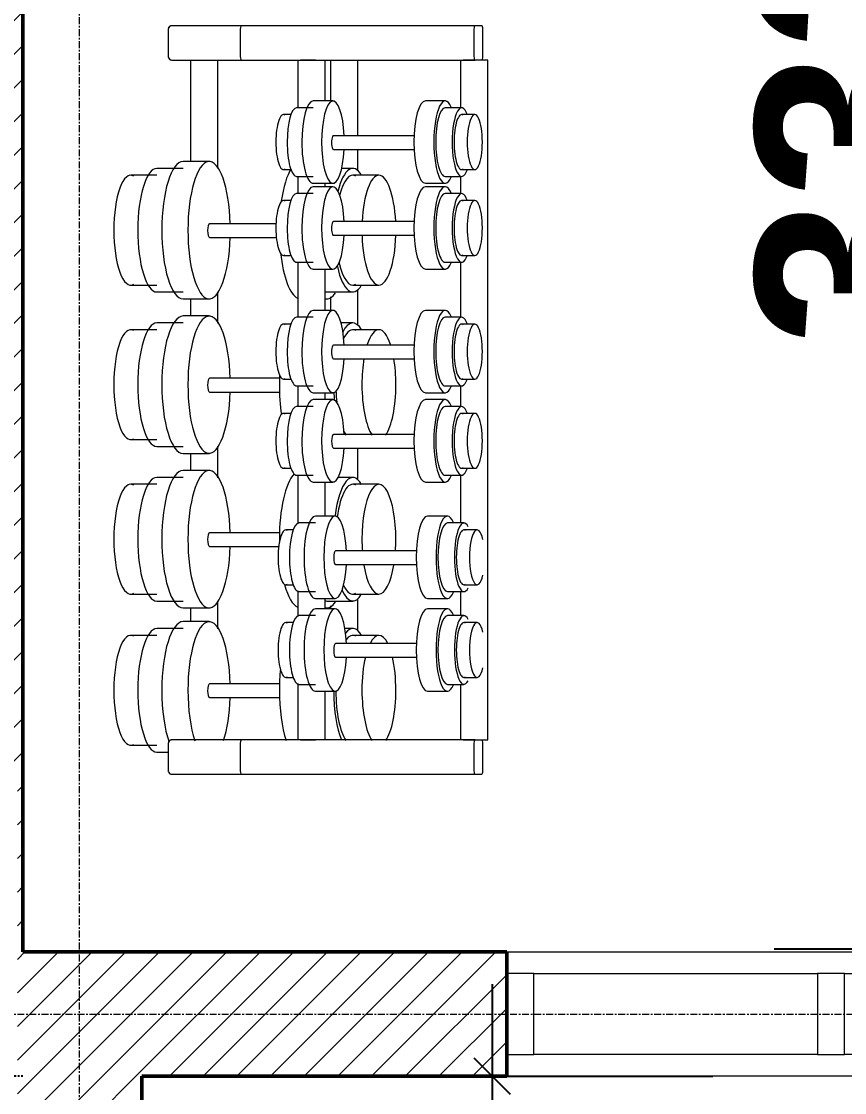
# Model space of a CAD drawing. Header units: inches. Extents: x 22 to 382261, y 22 to 371281.
# Drawn here: x 27917 to 29439, y 178042 to 180023 of the extents above; entities that cross this region are included whole.
import ezdxf

# ---------------------------------------------------------------- set-up
doc = ezdxf.new("R2010")
doc.units = ezdxf.units.IN
doc.header["$MEASUREMENT"] = 0
doc.linetypes.add('Dash', pattern=[6.35, 3.175, -3.175])
doc.linetypes.add('Grid Line 1_2_', pattern=[22.225, 12.7, -3.175, 3.175, -3.175])
for name, color, linetype, lineweight in [('A-ANNO-DIMS', 211, 'Continuous', 9), ('A-GLAZ-CWMG', 51, 'Continuous', 9), ('A-WALL-PATT', 111, 'Continuous', 9), ('I-WALL', 2, 'Continuous', 9), ('Q-SPCQ', 91, 'Continuous', 9), ('S-GRID', 1, 'Continuous', 9)]:
    doc.layers.add(name, color=color, linetype=linetype, lineweight=lineweight)
doc.layers.add('Beam Line', color=2, linetype='Continuous')
doc.styles.add('Arial_B', font='arialbd.ttf', dxfattribs={"height": 350.793651})
doc.dimstyles.new('2', dxfattribs={"dimscale": 304.8, "dimtxt": 346.888196, "dimasz": 0.221354, "dimexe": 1.338583, "dimexo": 0.0625, "dimgap": 0.278871, "dimtad": 1, "dimdec": 0, "dimzin": 0, "dimdsep": 46, "dimtxsty": 'Arial_B', "dimblk1": 'OBLIQUE', "dimblk2": 'OBLIQUE', "dimsah": 1, "dimcen": 0.09, "dimdle": 0.557743, "dimazin": 0, "dimtfac": 1, "dimtdec": 4, "dimtix": 1, "dimtmove": 0, "dimatfit": 3, "dimfxl": 0.557743, "dimfxlon": 1, "dimtvp": 1, "dimtolj": 1, "dimtzin": 0, "dimarcsym": 2})
pattern_1 = [(45, (26458.296, 169618.836), (-31.1127, 31.1127), [])]

# ---------------------------------------------------------------- blocks, each defined once
blk = doc.blocks.new('Rectangular Mullion - 50 x 150mm-443211-02-FIRST FLOOR DIM - PART B')
at = {"layer": 'A-GLAZ-CWMG'}
for p, q in [((7506.2, 8493.2), (7506.2, 8643.2)), ((7506.2, 8643.2), (8031.2, 8643.2)), ((8031.2, 8643.2), (8031.2, 8493.2)), ((8031.2, 8493.2), (7506.2, 8493.2))]:
    blk.add_line(p, q, dxfattribs=at)
blk = doc.blocks.new('Rectangular Mullion - 50 x 150mm-448108-02-FIRST FLOOR DIM - PART B')
at = {"layer": 'A-GLAZ-CWMG'}
for p, q in [((-50, -75), (-50, 75)), ((-50, 75), (0, 75)), ((0, 75), (0, -75)), ((0, -75), (-50, -75))]:
    blk.add_line(p, q, dxfattribs=at)
blk = doc.blocks.new('Rectangular Mullion - 50 x 150mm-448103-02-FIRST FLOOR DIM - PART B')
at = {"layer": 'A-GLAZ-CWMG'}
for p, q in [((-25, -75), (-25, 75)), ((-25, 75), (25, 75)), ((25, 75), (25, -75)), ((25, -75), (-25, -75))]:
    blk.add_line(p, q, dxfattribs=at)
blk = doc.blocks.new('Rectangular Mullion - 50 x 150mm-443217-02-FIRST FLOOR DIM - PART B')
at = {"layer": 'A-GLAZ-CWMG'}
for p, q in [((9281.2, 8493.2), (9281.2, 8643.2)), ((9281.2, 8643.2), (9831.2, 8643.2)), ((9831.2, 8643.2), (9831.2, 8493.2)), ((9831.2, 8493.2), (9281.2, 8493.2))]:
    blk.add_line(p, q, dxfattribs=at)
blk = doc.blocks.new('Dumb_bells_2464 - dumb_bells-718266-02-FIRST FLOOR DIM - PART B')
at = {"layer": 'Q-SPCQ'}
for p, q in [((292.1, 1810.1), (292.1, 1797.7)), ((349.3, 1812.2), (298.5, 1812.2)), ((1612.9, 1821.6), (355.6, 1821.6)), ((355.6, 1821.6), (355.6, 1776)), ((1612.9, 1776), (1612.9, 1821.6)), ((1670.1, 1812.2), (1619.3, 1812.2)), ((1676.4, 1797.7), (1676.4, 1810.1)), ((292.1, 1797.7), (292.1, 1365.5)), ((298.5, 1795.6), (349.3, 1795.6)), ((355.6, 1365.5), (355.6, 1797.7)), ((456.6, 1797.3), (456.6, 1772.9)), ((558.2, 1772.9), (558.2, 1797.3)), ((615.4, 1797.3), (615.4, 1772.9)), ((717, 1772.9), (717, 1797.3)), ((844, 1797.3), (844, 1772.9)), ((945.6, 1772.9), (945.6, 1797.3)), ((1009.1, 1797.3), (1009.1, 1772.9)), ((1110.7, 1772.9), (1110.7, 1797.3)), ((1224.5, 1801.5), (1224.5, 1777.1)), ((1326.1, 1777.1), (1326.1, 1801.5)), ((1395.9, 1801.5), (1395.9, 1777.1)), ((1497.5, 1777.1), (1497.5, 1801.5)), ((1612.9, 1797.7), (1612.9, 1365.5)), ((1619.3, 1795.6), (1670.1, 1795.6)), ((1676.4, 1365.5), (1676.4, 1797.7)), ((355.6, 1770.8), (444.1, 1770.8)), ((443.9, 1772.9), (443.9, 1742.4)), ((570.9, 1742.4), (570.9, 1772.9)), ((570.9, 1770.8), (602.8, 1770.8)), ((602.7, 1772.9), (602.7, 1742.4)), ((729.7, 1742.4), (729.7, 1772.9)), ((729.7, 1770.8), (831.4, 1770.8)), ((831.3, 1772.9), (831.3, 1742.4)), ((958.3, 1742.4), (958.3, 1772.9)), ((958.3, 1770.8), (996.5, 1770.8)), ((996.4, 1772.9), (996.4, 1742.4)), ((1123.4, 1742.4), (1123.4, 1772.9)), ((1123.4, 1770.8), (1211.8, 1770.8)), ((1211.8, 1777.1), (1211.8, 1746.6)), ((1338.8, 1746.6), (1338.8, 1777.1)), ((1338.8, 1770.8), (1383.2, 1770.8)), ((1383.2, 1777.1), (1383.2, 1746.6)), ((1510.2, 1746.6), (1510.2, 1777.1)), ((1510.2, 1770.8), (1612.9, 1770.8)), ((1199.1, 1746.6), (1199.1, 1709.9)), ((1351.5, 1709.9), (1351.5, 1746.6)), ((1370.5, 1746.6), (1370.5, 1709.9)), ((1522.9, 1709.9), (1522.9, 1746.6)), ((431.2, 1742.4), (431.2, 1705.8)), ((583.6, 1705.8), (583.6, 1742.4)), ((590, 1742.4), (590, 1705.8)), ((742.4, 1705.8), (742.4, 1742.4)), ((818.6, 1742.4), (818.6, 1705.8)), ((971, 1705.8), (971, 1742.4)), ((983.7, 1742.4), (983.7, 1705.8)), ((1136.1, 1705.8), (1136.1, 1742.4)), ((495.6, 1685.4), (495.6, 1535.8)), ((521, 1535.8), (521, 1685.5)), ((654.3, 1685.4), (654.3, 1535.8)), ((679.7, 1535.8), (679.7, 1685.5)), ((882.9, 1685.4), (882.9, 1535.8)), ((908.3, 1535.8), (908.3, 1685.5)), ((1048, 1685.4), (1048, 1535.8)), ((1073.4, 1535.8), (1073.4, 1685.5)), ((1263.4, 1689.6), (1263.4, 1539.9)), ((1288.8, 1539.9), (1288.8, 1689.7)), ((1434.8, 1689.6), (1434.8, 1539.9)), ((1460.2, 1539.9), (1460.2, 1689.7)), ((568.7, 1619.9), (568.7, 1571.6)), ((771.9, 1571.6), (771.9, 1619.9)), ((854.4, 1619.9), (854.4, 1571.6)), ((1140.2, 1619.9), (1140.2, 1571.6)), ((1343.4, 1571.6), (1343.4, 1619.9)), ((1419.6, 1619.9), (1419.6, 1571.6)), ((495.6, 1581), (355.6, 1581)), ((560.8, 1581), (521, 1581)), ((556, 1571.6), (556, 1550.7)), ((846.5, 1581), (779.8, 1581)), ((784.6, 1523.3), (784.6, 1571.6)), ((841.7, 1571.6), (841.7, 1549.9)), ((1132.3, 1581), (1073.4, 1581)), ((1127.5, 1571.6), (1127.5, 1544.1)), ((1411.7, 1581), (1351.3, 1581)), ((1356.1, 1523.3), (1356.1, 1571.6)), ((1406.9, 1571.6), (1406.9, 1556.5)), ((355.6, 1530.2), (431.2, 1530.2)), ((431.2, 1534.9), (431.2, 1498.3)), ((583.6, 1498.3), (583.6, 1534.9)), ((590, 1534.9), (590, 1498.3)), ((742.4, 1498.3), (742.4, 1534.9)), ((793.7, 1530.2), (818.6, 1530.2)), ((818.6, 1534.9), (818.6, 1498.3)), ((971, 1498.3), (971, 1534.9)), ((983.7, 1534.9), (983.7, 1498.3)), ((1136.1, 1498.3), (1136.1, 1534.9)), ((1199.1, 1539), (1199.1, 1502.4)), ((1351.5, 1502.4), (1351.5, 1539)), ((1365.2, 1530.2), (1370.5, 1530.2)), ((1370.5, 1539), (1370.5, 1502.4)), ((1522.9, 1502.4), (1522.9, 1539)), ((431.2, 1520.6), (355.6, 1520.6)), ((590, 1520.6), (584.1, 1520.6)), ((818.6, 1520.6), (742.4, 1520.6)), ((797.3, 1520.6), (797.3, 1523.3)), ((983.7, 1520.6), (971, 1520.6)), ((1199.1, 1520.6), (1136.1, 1520.6)), ((1370.5, 1520.6), (1351.5, 1520.6)), ((1368.8, 1520.6), (1368.8, 1523.3)), ((1612.9, 1520.6), (1522.9, 1520.6)), ((355.6, 1502.4), (355.6, 1474.8)), ((443.9, 1498.3), (443.9, 1467.7)), ((570.9, 1467.7), (570.9, 1498.3)), ((602.7, 1498.3), (602.7, 1467.7)), ((729.7, 1467.7), (729.7, 1498.3)), ((831.3, 1498.3), (831.3, 1467.7)), ((958.3, 1467.7), (958.3, 1498.3)), ((996.4, 1498.3), (996.4, 1467.7)), ((1123.4, 1467.7), (1123.4, 1498.3)), ((1211.8, 1502.4), (1211.8, 1471.9)), ((1338.8, 1471.9), (1338.8, 1502.4)), ((1383.2, 1502.4), (1383.2, 1471.9)), ((1510.2, 1471.9), (1510.2, 1502.4)), ((1612.9, 1474.8), (1612.9, 1502.4)), ((355.6, 1469.8), (444.1, 1469.8)), ((570.9, 1469.8), (602.9, 1469.8)), ((729.7, 1469.8), (831.5, 1469.8)), ((958.3, 1469.8), (996.6, 1469.8)), ((1123.4, 1469.8), (1213.3, 1469.8)), ((1337.2, 1469.8), (1384.7, 1469.8)), ((1508.7, 1469.8), (1612.9, 1469.8)), ((456.6, 1457.8), (456.6, 1443.3)), ((558.2, 1443.3), (558.2, 1457.8)), ((615.4, 1457.8), (615.4, 1443.3)), ((717, 1443.3), (717, 1457.8)), ((844, 1457.8), (844, 1443.3)), ((945.6, 1443.3), (945.6, 1457.8)), ((1009.1, 1457.8), (1009.1, 1443.3)), ((1110.7, 1443.3), (1110.7, 1457.8)), ((1224.5, 1461.9), (1224.5, 1447.5)), ((1326.1, 1447.5), (1326.1, 1461.9)), ((1395.9, 1461.9), (1395.9, 1447.5)), ((1497.5, 1447.5), (1497.5, 1461.9)), ((658.4, 1429.8), (658.4, 1306.8)), ((683.8, 1306.8), (683.8, 1430.4)), ((944.2, 1436.3), (944.2, 1306.8)), ((969.6, 1306.8), (969.6, 1436.4)), ((1229.9, 1436.3), (1229.9, 1306.8)), ((1255.3, 1306.8), (1255.3, 1434.7)), ((1509.3, 1436.3), (1509.3, 1306.8)), ((1534.7, 1306.8), (1534.7, 1436.4)), ((298.5, 1363.4), (349.3, 1363.4)), ((1619.3, 1363.4), (1670.1, 1363.4)), ((556.5, 1322.2), (355.6, 1322.2)), ((842.2, 1322.2), (784.1, 1322.2)), ((1128, 1322.2), (1069.8, 1322.2)), ((1407.4, 1322.2), (1355.6, 1322.2)), ((292.1, 1288.3), (292.1, 1275.5)), ((543.3, 1305.9), (543.3, 1257.6)), ((797.3, 1257.6), (797.3, 1305.9)), ((829, 1305.9), (829, 1257.6)), ((1083, 1257.6), (1083, 1305.9)), ((1114.8, 1305.9), (1114.8, 1257.6)), ((1368.8, 1257.6), (1368.8, 1305.9)), ((1394.2, 1305.9), (1394.2, 1257.6)), ((355.6, 1260.9), (355.6, 1274.6)), ((355.6, 1260.9), (355.6, 1274.6)), ((355.6, 1271.4), (543.3, 1271.4)), ((797.3, 1271.4), (829, 1271.4)), ((1083, 1271.4), (1114.8, 1271.4)), ((1368.8, 1271.4), (1394.2, 1271.4)), ((1676.4, 1260.9), (1676.4, 1274.6)), ((1676.4, 1260.9), (1676.4, 1274.6)), ((556, 1257.6), (556, 1209.2)), ((784.6, 1209.2), (784.6, 1257.6)), ((841.7, 1257.6), (841.7, 1209.2)), ((1070.3, 1209.2), (1070.3, 1257.6)), ((1127.5, 1257.6), (1127.5, 1209.2)), ((1356.1, 1209.2), (1356.1, 1257.6)), ((1406.9, 1257.6), (1406.9, 1209.2)), ((292.1, 1243.4), (292.1, 1236.7)), ((292.1, 1243.4), (292.1, 1236.7)), ((297, 1230.5), (298.5, 1230.3)), ((298.5, 1230.3), (349.3, 1230.3)), ((298.5, 1230.3), (349.3, 1230.3)), ((349.3, 1230.3), (350.7, 1230.5)), ((355.6, 1236.7), (355.6, 1243.4)), ((355.6, 1236.7), (355.6, 1243.4)), ((1612.9, 1243.4), (1612.9, 1236.7)), ((1612.9, 1243.4), (1612.9, 1236.7)), ((1617.8, 1230.5), (1619.3, 1230.3)), ((1619.3, 1230.3), (1670.1, 1230.3)), ((1619.3, 1230.3), (1670.1, 1230.3)), ((1635.5, 1209.2), (1635.5, 1230.3)), ((1670.1, 1230.3), (1671.5, 1230.5)), ((1676.4, 1236.7), (1676.4, 1243.4)), ((1676.4, 1236.7), (1676.4, 1243.4)), ((568.7, 1209.2), (568.7, 1160.9)), ((771.9, 1160.9), (771.9, 1209.2)), ((854.4, 1209.2), (854.4, 1160.9)), ((1057.6, 1160.9), (1057.6, 1209.2)), ((1140.2, 1209.2), (1140.2, 1160.9)), ((1343.4, 1160.9), (1343.4, 1209.2)), ((1419.6, 1209.2), (1419.6, 1160.9)), ((1622.8, 1160.9), (1622.8, 1209.2))]:
    blk.add_line(p, q, dxfattribs=at)
at = {"layer": 'Q-SPCQ', "flags": 128}
for points in [[(292.1, 1365.5), (292.1, 1358.3), (292.1, 1351.3), (292.1, 1344.4), (292.1, 1337.6), (292.1, 1331), (292.1, 1324.5), (292.1, 1318.1), (292.1, 1312), (292.1, 1306), (292.1, 1300.2), (292.1, 1294.7), (292.1, 1289.3), (292.1, 1284.2), (292.1, 1279.2), (292.1, 1274.6), (292.1, 1270.1), (292.1, 1265.9), (292.1, 1262), (292.1, 1258.4), (292.1, 1255), (292.1, 1251.8), (292.1, 1249), (292.1, 1246.4), (292.1, 1244.2), (292.1, 1242.2), (292.1, 1240.5), (292.1, 1239.1), (292.1, 1238.1), (292.1, 1237.3), (292.1, 1236.8), (292.1, 1236.7)], [(292.1, 1365.5), (293, 1364.5), (295.3, 1363.7), (298.5, 1363.4)], [(349.3, 1363.4), (352.4, 1363.7), (354.7, 1364.5), (355.6, 1365.5)], [(355.6, 1236.7), (355.6, 1237), (355.6, 1237.6), (355.6, 1238.6), (355.6, 1239.8), (355.6, 1241.4), (355.6, 1243.2), (355.6, 1245.3), (355.6, 1247.7), (355.6, 1250.4), (355.6, 1253.4), (355.6, 1256.7), (355.6, 1260.2), (355.6, 1264), (355.6, 1268.1), (355.6, 1272.4), (355.6, 1277), (355.6, 1281.8), (355.6, 1286.8), (355.6, 1292.1), (355.6, 1297.5), (355.6, 1303.2), (355.6, 1309.1), (355.6, 1315.1), (355.6, 1321.4), (355.6, 1327.8), (355.6, 1334.4), (355.6, 1341.1), (355.6, 1347.9), (355.6, 1354.9), (355.6, 1362), (355.6, 1365.5)], [(1612.9, 1365.5), (1612.9, 1358.3), (1612.9, 1351.3), (1612.9, 1344.4), (1612.9, 1337.6), (1612.9, 1331), (1612.9, 1324.5), (1612.9, 1318.1), (1612.9, 1312), (1612.9, 1306), (1612.9, 1300.2), (1612.9, 1294.7), (1612.9, 1289.3), (1612.9, 1284.2), (1612.9, 1279.2), (1612.9, 1274.6), (1612.9, 1270.1), (1612.9, 1265.9), (1612.9, 1262), (1612.9, 1258.4), (1612.9, 1255), (1612.9, 1251.8), (1612.9, 1249), (1612.9, 1246.4), (1612.9, 1244.2), (1612.9, 1242.2), (1612.9, 1240.5), (1612.9, 1239.1), (1612.9, 1238.1), (1612.9, 1237.3), (1612.9, 1236.8), (1612.9, 1236.7)], [(1612.9, 1365.5), (1613.8, 1364.5), (1616.1, 1363.7), (1619.3, 1363.4)], [(1670.1, 1363.4), (1673.2, 1363.7), (1675.5, 1364.5), (1676.4, 1365.5)], [(1676.4, 1236.7), (1676.4, 1237), (1676.4, 1237.6), (1676.4, 1238.6), (1676.4, 1239.8), (1676.4, 1241.4), (1676.4, 1243.2), (1676.4, 1245.3), (1676.4, 1247.7), (1676.4, 1250.4), (1676.4, 1253.4), (1676.4, 1256.7), (1676.4, 1260.2), (1676.4, 1264), (1676.4, 1268.1), (1676.4, 1272.4), (1676.4, 1277), (1676.4, 1281.8), (1676.4, 1286.8), (1676.4, 1292.1), (1676.4, 1297.5), (1676.4, 1303.2), (1676.4, 1309.1), (1676.4, 1315.1), (1676.4, 1321.4), (1676.4, 1327.8), (1676.4, 1334.4), (1676.4, 1341.1), (1676.4, 1347.9), (1676.4, 1354.9), (1676.4, 1362), (1676.4, 1365.5)], [(292.1, 1288.3), (292.1, 1284.9), (292.1, 1280), (292.1, 1275.4)], [(292.1, 1236.7), (293, 1233.5), (295.3, 1231.2), (296.7, 1230.6)], [(351, 1230.6), (352.4, 1231.2), (354.7, 1233.5), (355.6, 1236.7)], [(1612.9, 1236.7), (1613.8, 1233.5), (1616.1, 1231.2), (1617.5, 1230.6)], [(1671.8, 1230.6), (1673.2, 1231.2), (1675.5, 1233.5), (1676.4, 1236.7)]]:
    blk.add_lwpolyline(points, dxfattribs=at)
at = {"layer": 'Q-SPCQ'}
for centre, major_axis, ratio, start_param, end_param in [((298.5, 1810.1), (6.35, 0), 0.325568, 1.570796, 3.141593), ((349.3, 1810.1), (6.35, 0), 0.325568, 0, 1.570796), ((507.4, 1797.3), (-50.8, 0), 0.275637, 4.712389, 7.853982), ((507.4, 1797.3), (-50.8, 0), 0.275637, 1.570796, 4.712389), ((666.2, 1797.3), (-50.8, 0), 0.275637, 4.712389, 7.853982), ((666.2, 1797.3), (-50.8, 0), 0.275637, 1.570796, 4.712389), ((894.8, 1797.3), (-50.8, 0), 0.275637, 4.712389, 7.853982), ((894.8, 1797.3), (-50.8, 0), 0.275637, 1.570796, 4.712389), ((1059.9, 1797.3), (-50.8, 0), 0.275637, 4.712389, 7.853982), ((1059.9, 1797.3), (50.8, 0), 0.275637, 4.712389, 7.853982), ((1275.3, 1801.5), (-50.8, 0), 0.275637, 5.415474, 7.853982), ((1275.3, 1801.5), (50.8, 0), 0.275637, 4.712389, 7.150897), ((1446.7, 1801.5), (-50.8, 0), 0.275637, 5.415474, 7.853982), ((1446.7, 1801.5), (50.8, 0), 0.275637, 4.712389, 7.150897), ((1619.3, 1810.1), (6.35, 0), 0.325568, 1.570796, 3.141593), ((1670.1, 1810.1), (6.35, 0), 0.325568, 0, 1.570796), ((298.5, 1797.7), (6.35, 0), 0.325568, 3.141593, 4.712389), ((349.3, 1797.7), (-6.35, 0), 0.325568, 1.570796, 3.141593), ((507.4, 1772.9), (63.5, 0), 0.275637, 2.488141, 4.712389), ((507.4, 1772.9), (63.5, 0), 0.275637, 4.712389, 6.936637), ((666.2, 1772.9), (63.5, 0), 0.275637, 2.488141, 4.712389), ((666.2, 1772.9), (63.5, 0), 0.275637, 4.712389, 6.936637), ((894.8, 1772.9), (63.5, 0), 0.275637, 2.488141, 4.712389), ((894.8, 1772.9), (63.5, 0), 0.275637, 4.712389, 6.936637), ((1059.9, 1772.9), (63.5, 0), 0.275637, 2.488141, 4.712389), ((1059.9, 1772.9), (63.5, 0), 0.275637, 4.712389, 6.936637), ((1275.3, 1777.1), (63.5, 0), 0.275637, 2.673091, 4.712389), ((1275.3, 1777.1), (63.5, 0), 0.275637, 4.712389, 6.751687), ((1446.7, 1777.1), (63.5, 0), 0.275637, 2.673091, 4.712389), ((1446.7, 1777.1), (63.5, 0), 0.275637, 4.712389, 6.743568), ((1619.3, 1797.7), (6.35, 0), 0.325568, 3.141593, 4.712389), ((1670.1, 1797.7), (6.35, 0), 0.325568, 4.712389, 6.283185), ((507.4, 1772.9), (-50.8, 0), 0.275637, 6.058786, 7.853982), ((507.4, 1772.9), (50.8, 0), 0.275637, 4.712389, 6.507585), ((666.2, 1772.9), (-50.8, 0), 0.275637, 6.058786, 7.853982), ((666.2, 1772.9), (50.8, 0), 0.275637, 4.712389, 6.507585), ((894.8, 1772.9), (-50.8, 0), 0.275637, 6.058786, 7.853982), ((894.8, 1772.9), (50.8, 0), 0.275637, 4.712389, 6.507585), ((1059.9, 1772.9), (-50.8, 0), 0.275637, 6.058786, 7.853982), ((1059.9, 1772.9), (50.8, 0), 0.275637, 4.712389, 6.507585), ((1275.3, 1777.1), (-50.8, 0), 0.275637, 6.058786, 7.853982), ((1275.3, 1777.1), (50.8, 0), 0.275637, 4.712389, 6.507585), ((1446.7, 1777.1), (-50.8, 0), 0.275637, 6.058786, 7.853982), ((1446.7, 1777.1), (50.8, 0), 0.275637, 4.712389, 6.507585), ((507.4, 1742.4), (76.2, 0), 0.275637, 2.584863, 4.712389), ((507.4, 1742.4), (76.2, 0), 0.275637, 4.712389, 6.839915), ((666.2, 1742.4), (76.2, 0), 0.275637, 2.584863, 4.712389), ((666.2, 1742.4), (76.2, 0), 0.275637, 4.712389, 6.839915), ((894.8, 1742.4), (76.2, 0), 0.275637, 2.584863, 4.712389), ((894.8, 1742.4), (76.2, 0), 0.275637, 4.712389, 6.839915), ((1059.9, 1742.4), (76.2, 0), 0.275637, 2.584863, 4.712389), ((1059.9, 1742.4), (76.2, 0), 0.275637, 4.712389, 6.839915), ((1275.3, 1746.6), (76.2, 0), 0.275637, 2.584863, 4.712389), ((1275.3, 1746.6), (63.5, 0), 0.275637, 3.141593, 4.712389), ((1275.3, 1746.6), (76.2, 0), 0.275637, 4.712389, 6.839915), ((1275.3, 1746.6), (63.5, 0), 0.275637, 4.712389, 6.283185), ((1446.7, 1746.6), (76.2, 0), 0.275637, 2.584863, 4.712389), ((1446.7, 1746.6), (63.5, 0), 0.275637, 3.141593, 4.712389), ((1446.7, 1746.6), (76.2, 0), 0.275637, 4.712389, 6.839915), ((1446.7, 1746.6), (63.5, 0), 0.275637, 4.712389, 6.283185), ((507.4, 1742.4), (63.5, 0), 0.275637, 3.141593, 4.712389), ((507.4, 1742.4), (-63.5, 0), 0.275637, 1.570796, 3.141593), ((666.2, 1742.4), (63.5, 0), 0.275637, 3.141593, 4.712389), ((666.2, 1742.4), (-63.5, 0), 0.275637, 1.570796, 3.141593), ((894.8, 1742.4), (63.5, 0), 0.275637, 3.141593, 4.712389), ((894.8, 1742.4), (-63.5, 0), 0.275637, 1.570796, 3.141593), ((1059.9, 1742.4), (63.5, 0), 0.275637, 3.141593, 4.712389), ((1059.9, 1742.4), (-63.5, 0), 0.275637, 1.570796, 3.141593), ((507.4, 1705.8), (76.2, 0), 0.275637, 3.141593, 4.712389), ((507.4, 1705.8), (76.2, 0), 0.275637, 4.712389, 6.283185), ((666.2, 1705.8), (76.2, 0), 0.275637, 3.141593, 4.712389), ((666.2, 1705.8), (76.2, 0), 0.275637, 4.712389, 6.283185), ((894.8, 1705.8), (76.2, 0), 0.275637, 3.141593, 4.712389), ((894.8, 1705.8), (76.2, 0), 0.275637, 4.712389, 6.283185), ((1059.9, 1705.8), (76.2, 0), 0.275637, 3.141593, 4.712389), ((1059.9, 1705.8), (76.2, 0), 0.275637, 4.712389, 6.283185), ((1275.3, 1709.9), (76.2, 0), 0.275637, 3.141593, 4.712389), ((1275.3, 1709.9), (76.2, 0), 0.275637, 4.712389, 6.283185), ((1446.7, 1709.9), (76.2, 0), 0.275637, 3.141593, 4.712389), ((1446.7, 1709.9), (76.2, 0), 0.275637, 4.712389, 6.283185), ((670.3, 1619.9), (101.6, 0), 0.309017, 1.731026, 4.55216), ((670.3, 1619.9), (101.6, 0), 0.309017, 4.80731, 7.759061), ((956, 1619.9), (101.6, 0), 0.309017, 1.570796, 2.067808), ((956, 1619.9), (101.6, 0), 0.309017, 0.40758, 1.570796), ((1241.8, 1619.9), (101.6, 0), 0.309017, 1.570796, 4.712389), ((1241.8, 1619.9), (101.6, 0), 0.309017, 1.353583, 1.570796), ((1241.8, 1619.9), (101.6, 0), 0.309017, 5.201663, 7.364708), ((1521.2, 1619.9), (101.6, 0), 0.309017, 1.570796, 2.218888), ((1521.2, 1619.9), (101.6, 0), 0.309017, 0.415341, 1.570796), ((956, 1619.9), (101.6, 0), 0.309017, 2.388872, 3.894314), ((1521.2, 1619.9), (101.6, 0), 0.309017, 2.592422, 3.690763), ((956, 1619.9), (101.6, 0), 0.309017, 4.712389, 5.875605), ((1521.2, 1619.9), (101.6, 0), 0.309017, 4.712389, 5.867845), ((670.3, 1571.6), (114.3, 0), 0.309017, 2.660064, 4.03393), ((670.3, 1571.6), (114.3, 0), 0.309017, 5.340708, 6.764714), ((956, 1571.6), (114.3, 0), 0.309017, 2.660064, 3.694763), ((956, 1619.9), (101.6, 0), 0.309017, 4.215378, 4.712389), ((1241.8, 1571.6), (114.3, 0), 0.309017, 2.660064, 4.326198), ((1241.8, 1619.9), (101.6, 0), 0.309017, 4.712389, 4.929602), ((1241.8, 1571.6), (114.3, 0), 0.309017, 5.672823, 6.764714), ((1521.2, 1571.6), (114.3, 0), 0.309017, 2.660064, 3.533549), ((1521.2, 1619.9), (101.6, 0), 0.309017, 4.064297, 4.712389), ((670.3, 1571.6), (101.6, 0), 0.309017, 2.96706, 4.030457), ((670.3, 1571.6), (101.6, 0), 0.309017, 5.329131, 6.457718), ((956, 1571.6), (101.6, 0), 0.309017, 2.96706, 3.718972), ((1241.8, 1571.6), (101.6, 0), 0.309017, 2.96706, 4.305069), ((1241.8, 1571.6), (101.6, 0), 0.309017, 5.700342, 6.457718), ((1521.2, 1571.6), (101.6, 0), 0.309017, 2.96706, 3.556456), ((507.4, 1534.9), (76.2, 0), 0.275637, 1.730556, 4.712389), ((507.4, 1534.9), (-76.2, 0), 0.275637, 1.570796, 4.53203), ((666.2, 1534.9), (76.2, 0), 0.275637, 1.730556, 4.712389), ((666.2, 1534.9), (-76.2, 0), 0.275637, 1.570796, 4.53203), ((894.8, 1534.9), (76.2, 0), 0.275637, 1.730556, 4.712389), ((894.8, 1534.9), (-76.2, 0), 0.275637, 1.570796, 4.53203), ((1059.9, 1534.9), (76.2, 0), 0.275637, 1.730556, 4.712389), ((956, 1571.6), (101.6, 0), 0.309017, 5.716271, 5.875605), ((1059.9, 1534.9), (-76.2, 0), 0.275637, 1.570796, 4.53203), ((1275.3, 1539), (76.2, 0), 0.275637, 1.730556, 4.712389), ((1275.3, 1539), (-76.2, 0), 0.275637, 1.570796, 4.530091), ((1446.7, 1539), (76.2, 0), 0.275637, 1.730556, 4.712389), ((1446.7, 1539), (-76.2, 0), 0.275637, 1.570796, 4.530091), ((1521.2, 1571.6), (101.6, 0), 0.309017, 4.72104, 5.867845), ((1521.2, 1571.6), (114.3, 0), 0.309017, 4.726132, 5.645678), ((508.3, 1535.8), (-12.7, 0), 0.275637, 0, 3.141593), ((667, 1535.8), (-12.7, 0), 0.275637, 0, 3.141593), ((670.3, 1523.3), (127, 0), 0.309017, 6.213211, 6.71027), ((895.6, 1535.8), (-12.7, 0), 0.275637, 0, 3.141593), ((956, 1571.6), (101.6, 0), 0.309017, 4.819917, 5.041764), ((956, 1571.6), (114.3, 0), 0.309017, 4.832298, 4.976709), ((1060.7, 1535.8), (12.7, 0), 0.275637, 3.141593, 6.283185), ((1276.1, 1539.9), (12.7, 0), 0.275637, 3.141593, 6.283185), ((1241.8, 1523.3), (127, 0), 0.309017, 6.213211, 6.71027), ((1447.5, 1539.9), (12.7, 0), 0.275637, 3.141593, 6.283185), ((670.3, 1523.3), (-114.3, 0), 0.309017, 3.063844, 3.141593), ((1241.8, 1523.3), (-114.3, 0), 0.309017, 3.063844, 3.141593), ((507.4, 1498.3), (-76.2, 0), 0.275637, 0, 1.570796), ((507.4, 1498.3), (-76.2, 0), 0.275637, 1.570796, 3.141593), ((666.2, 1498.3), (-76.2, 0), 0.275637, 0, 1.570796), ((666.2, 1498.3), (-76.2, 0), 0.275637, 1.570796, 3.141593), ((894.8, 1498.3), (-76.2, 0), 0.275637, 0, 1.570796), ((894.8, 1498.3), (-76.2, 0), 0.275637, 1.570796, 3.141593), ((1059.9, 1498.3), (-76.2, 0), 0.275637, 0, 1.570796), ((1059.9, 1498.3), (-76.2, 0), 0.275637, 1.570796, 3.141593), ((1275.3, 1502.4), (-76.2, 0), 0.275637, 0, 1.570796), ((1275.3, 1502.4), (-76.2, 0), 0.275637, 1.570796, 3.141593), ((1446.7, 1502.4), (-76.2, 0), 0.275637, 0, 1.570796), ((1446.7, 1502.4), (-76.2, 0), 0.275637, 1.570796, 3.141593), ((507.4, 1467.7), (-63.5, 0), 0.275637, 0, 1.570796), ((507.4, 1467.7), (-63.5, 0), 0.275637, 1.570796, 3.141593), ((666.2, 1467.7), (-63.5, 0), 0.275637, 0, 1.570796), ((666.2, 1467.7), (-63.5, 0), 0.275637, 1.570796, 3.141593), ((670.3, 1475), (127, 0), 0.309017, 5.047567, 6.148803), ((894.8, 1467.7), (-63.5, 0), 0.275637, 0, 1.570796), ((894.8, 1467.7), (-63.5, 0), 0.275637, 1.570796, 3.141593), ((1059.9, 1467.7), (-63.5, 0), 0.275637, 0, 1.570796), ((1059.9, 1467.7), (-63.5, 0), 0.275637, 1.570796, 3.141593), ((1275.3, 1471.9), (-63.5, 0), 0.275637, 0, 1.570796), ((1275.3, 1471.9), (-63.5, 0), 0.275637, 1.570796, 3.141593), ((1241.8, 1475), (127, 0), 0.309017, 5.434231, 6.148803), ((1446.7, 1471.9), (-63.5, 0), 0.275637, 0, 1.570796), ((1446.7, 1471.9), (-63.5, 0), 0.275637, 1.570796, 3.141593), ((507.4, 1443.3), (-50.8, 0), 0.275637, 6.058786, 7.853982), ((507.4, 1443.3), (50.8, 0), 0.275637, 4.712389, 6.507585), ((670.3, 1475), (127, 0), 0.309017, 3.603658, 4.27714), ((666.2, 1443.3), (-50.8, 0), 0.275637, 6.058786, 7.853982), ((666.2, 1443.3), (50.8, 0), 0.275637, 4.712389, 6.507585), ((956, 1475), (127, 0), 0.309017, 3.58485, 3.630261), ((894.8, 1443.3), (-50.8, 0), 0.275637, 6.058786, 7.853982), ((894.8, 1443.3), (50.8, 0), 0.275637, 4.712389, 6.507585), ((1059.9, 1443.3), (-50.8, 0), 0.275637, 6.058786, 7.853982), ((1059.9, 1443.3), (50.8, 0), 0.275637, 4.712389, 6.507585), ((1241.8, 1475), (127, 0), 0.309017, 3.455752, 4.712389), ((1275.3, 1447.5), (-50.8, 0), 0.275637, 6.058786, 7.853982), ((1275.3, 1447.5), (50.8, 0), 0.275637, 4.712389, 6.507585), ((1446.7, 1447.5), (-50.8, 0), 0.275637, 6.058786, 7.853982), ((1446.7, 1447.5), (50.8, 0), 0.275637, 4.712389, 6.507585), ((1521.2, 1475), (127, 0), 0.309017, 4.712389, 5.531712), ((956, 1475), (127, 0), 0.309017, 4.568266, 4.712389), ((956, 1475), (127, 0), 0.309017, 4.712389, 5.162724), ((1241.8, 1475), (127, 0), 0.309017, 4.712389, 4.761541), ((1521.2, 1475), (127, 0), 0.309017, 4.39823, 4.712389), ((670.3, 1305.9), (127, 0), 0.309017, 1.665762, 4.712389), ((670.3, 1305.9), (-127, 0), 0.309017, 1.570796, 4.604026), ((956, 1305.9), (127, 0), 0.309017, 1.665762, 4.712389), ((956, 1305.9), (-127, 0), 0.309017, 1.570796, 4.604026), ((1241.8, 1305.9), (127, 0), 0.309017, 1.665762, 4.712389), ((1241.8, 1305.9), (-127, 0), 0.309017, 1.570796, 4.604026), ((1521.2, 1305.9), (127, 0), 0.309017, 1.665762, 4.712389), ((1521.2, 1305.9), (127, 0), 0.309017, 0.751473, 1.462434), ((671.1, 1306.8), (12.7, 0), 0.309017, 3.141593, 6.283185), ((956.9, 1306.8), (12.7, 0), 0.309017, 3.141593, 6.283185), ((1242.6, 1306.8), (12.7, 0), 0.309017, 3.141593, 6.283185), ((1522, 1306.8), (12.7, 0), 0.309017, 3.141593, 6.283185), ((1521.2, 1305.9), (-127, 0), 0.309017, 1.570796, 2.394719), ((670.3, 1257.6), (-127, 0), 0.309017, 0, 1.570796), ((670.3, 1257.6), (-127, 0), 0.309017, 1.570796, 3.141593), ((956, 1257.6), (-127, 0), 0.309017, 0, 1.570796), ((956, 1257.6), (-127, 0), 0.309017, 1.570796, 3.141593), ((1241.8, 1257.6), (-127, 0), 0.309017, 0, 1.570796), ((1241.8, 1257.6), (-127, 0), 0.309017, 1.570796, 3.141593), ((1521.2, 1257.6), (-127, 0), 0.309017, 0, 1.570796), ((1521.2, 1257.6), (127, 0), 0.309017, 4.712389, 5.566255), ((670.3, 1209.2), (-114.3, 0), 0.309017, 0, 1.570796), ((670.3, 1209.2), (-114.3, 0), 0.309017, 1.570796, 3.141593), ((956, 1209.2), (-114.3, 0), 0.309017, 0, 1.570796), ((956, 1209.2), (-114.3, 0), 0.309017, 1.570796, 3.141593), ((1241.8, 1209.2), (-114.3, 0), 0.309017, 0, 1.570796), ((1241.8, 1209.2), (-114.3, 0), 0.309017, 1.570796, 3.141593), ((1521.2, 1209.2), (-114.3, 0), 0.309017, 0, 1.570796), ((1521.2, 1209.2), (-114.3, 0), 0.309017, 1.570796, 3.141593), ((670.3, 1160.9), (-101.6, 0), 0.309017, 6.108652, 7.853982), ((670.3, 1160.9), (101.6, 0), 0.309017, 4.712389, 6.457718), ((956, 1160.9), (-101.6, 0), 0.309017, 6.108652, 7.853982), ((956, 1160.9), (101.6, 0), 0.309017, 4.712389, 6.457718), ((1241.8, 1160.9), (-101.6, 0), 0.309017, 6.108652, 7.853982), ((1241.8, 1160.9), (101.6, 0), 0.309017, 4.712389, 6.457718), ((1521.2, 1160.9), (-101.6, 0), 0.309017, 6.108652, 7.853982), ((1521.2, 1160.9), (101.6, 0), 0.309017, 4.712389, 6.457718)]:
    blk.add_ellipse(centre, major_axis=major_axis, ratio=ratio, start_param=start_param, end_param=end_param, dxfattribs=at)
for points in [[(292.1, 1236.7), (292.1, 1235.9), (292.3, 1234.5), (293.3, 1232.8), (294.5, 1231.7), (296.1, 1230.6), (297.5, 1230.3), (298.5, 1230.3)], [(349.3, 1230.3), (350, 1230.3), (351.4, 1230.6), (353.1, 1231.5), (354.3, 1232.7), (355.3, 1234.3), (355.6, 1235.7), (355.6, 1236.7)], [(1612.9, 1236.7), (1612.9, 1235.9), (1613.1, 1234.5), (1614.1, 1232.8), (1615.3, 1231.7), (1616.9, 1230.6), (1618.3, 1230.3), (1619.3, 1230.3)], [(1670.1, 1230.3), (1670.8, 1230.3), (1672.2, 1230.6), (1673.9, 1231.5), (1675.1, 1232.7), (1676.1, 1234.3), (1676.4, 1235.7), (1676.4, 1236.7)]]:
    blk.add_open_spline(points, degree=3, knots=[-1, -1, -1, -1, -0.785714, -0.571429, -0.428571, -0.285714, 0, 0, 0, 0], dxfattribs=at)
blk = doc.blocks.new('_Oblique')
at = {"color": 0, "linetype": 'ByBlock', "lineweight": -2}
blk.add_line((-0.5, -0.5), (0.5, 0.5), dxfattribs=at)
blk = doc.blocks.new('*D5488')
at = {"layer": 'A-ANNO-DIMS', "color": 0, "lineweight": -2, "transparency": 16777216}
for p, q in [((29717.2, 178137), (29717.2, 181797)), ((29626.3, 181627), (30125.2, 181627)), ((29808.2, 178307), (29309.2, 178307))]:
    blk.add_line(p, q, dxfattribs=at)
at = {"layer": 'Defpoints', "color": 0, "transparency": 16777216}
for p in [(29607.2, 181627), (29717.2, 181627), (29827.2, 178307)]:
    blk.add_point(p, dxfattribs=at)
at = {"layer": 'A-ANNO-DIMS', "color": 0, "lineweight": -2, "transparency": 16777216, "xscale": 67.46874999999999, "yscale": 67.46874999999999, "zscale": 67.46874999999999}
for p, rotation in [((29717.2, 181627), 90), ((29717.2, 178307), 270)]:
    blk.add_blockref('_Oblique', p, dxfattribs=dict(at, rotation=rotation))
at = {"layer": 'A-ANNO-DIMS', "color": 0, "transparency": 16777216, "insert": (29453.1, 179967), "char_height": 350.79, "width": 820.872, "attachment_point": 5, "rotation": 90, "style": 'Arial_B'}
blk.add_mtext('\\A1;3320', dxfattribs=at)
blk = doc.blocks.new('*D5538')
at = {"layer": 'A-ANNO-DIMS', "color": 0, "lineweight": -2, "transparency": 16777216}
for p, q in [((28788.1, 164857), (28788.1, 178242)), ((28697.1, 178072), (29196.1, 178072)), ((28697.1, 165027), (29196.1, 165027))]:
    blk.add_line(p, q, dxfattribs=at)
at = {"layer": 'Defpoints', "color": 0, "transparency": 16777216}
for p in [(28678.1, 178072), (28788.1, 178072), (28678.1, 165027)]:
    blk.add_point(p, dxfattribs=at)
at = {"layer": 'A-ANNO-DIMS', "color": 0, "lineweight": -2, "transparency": 16777216, "xscale": 67.46874999999999, "yscale": 67.46874999999999, "zscale": 67.46874999999999}
for p, rotation in [((28788.1, 178072), 90), ((28788.1, 165027), 270)]:
    blk.add_blockref('_Oblique', p, dxfattribs=dict(at, rotation=rotation))
at = {"layer": 'A-ANNO-DIMS', "color": 0, "transparency": 16777216, "insert": (28524, 171549.5), "char_height": 350.79, "width": 1026.089, "attachment_point": 5, "rotation": 90, "style": 'Arial_B'}
blk.add_mtext('\\A1;13045', dxfattribs=at)

msp = doc.modelspace()

# ---------------------------------------------------------------- hatches: boundary and pattern name
at = {"layer": 'A-WALL-PATT'}
h = msp.add_hatch(dxfattribs=at)
h.set_pattern_fill('FP_1', color=256, style=0, pattern_type=2)
h.set_pattern_definition(pattern_1)
h.paths.add_polyline_path([(27914.5, 178302), (27919.5, 178302), (27919.5, 181857), (27689.5, 181857), (27689.5, 178607.6), (27909.5, 178607.6), (27909.5, 178302)])
h = msp.add_hatch(dxfattribs=at)
h.set_pattern_fill('FP_1', color=256, style=0, pattern_type=2)
h.set_pattern_definition(pattern_1)
h.paths.add_polyline_path([(49162.5, 178072), (49181.6, 178072), (49181.6, 178302), (48939.5, 178302), (48939.5, 178072), (49070.2, 178072)])
h.paths.add_polyline_path([(27914.5, 178072), (28814.5, 178072), (28814.5, 178302), (27909.5, 178302), (27909.5, 178072)])
h.paths.add_polyline_path([(47345.8, 178072), (47889.5, 178072), (47889.5, 178302), (40349.5, 178302), (40349.5, 178072), (46162.4, 178072)])
h.paths.add_polyline_path([(31814.5, 178072), (33914.5, 178072), (33914.5, 178302), (31814.5, 178302), (31814.5, 178191.4)])
h.paths.add_polyline_path([(36914.5, 178072), (38480.3, 178072), (38480.3, 178302), (36914.5, 178302)])
h = msp.add_hatch(dxfattribs=at)
h.set_pattern_fill('FP_1', color=256, style=0, pattern_type=2)
h.set_pattern_definition(pattern_1)
h.paths.add_polyline_path([(27909.5, 171777), (28139.5, 171777), (28139.5, 178072), (27909.5, 178072), (27909.5, 171777.1)])

# ---------------------------------------------------------------- linework, layer by layer
at = {"layer": 'Beam Line', "linetype": 'Dash'}
msp.add_lwpolyline([(27919.7, 178072), (22214.1, 178077.4), (22214.8, 182328.7), (28024.5, 182323.3)], dxfattribs=at)
at = {"layer": 'I-WALL', "lineweight": 50}
for p, q in [((27919.5, 178302), (27919.5, 181627)), ((28814.5, 178302), (27919.5, 178302)), ((28814.5, 178302), (28814.5, 178072)), ((28814.5, 178072), (28139.5, 178072)), ((28139.5, 178072), (28139.5, 165027))]:
    msp.add_line(p, q, dxfattribs=at)
at = {"layer": 'I-WALL'}
for p, q in [((28814.5, 178302), (31814.5, 178302)), ((31814.5, 178072), (28814.5, 178072))]:
    msp.add_line(p, q, dxfattribs=at)
at = {"layer": 'S-GRID', "linetype": 'Grid Line 1_2_'}
for p, q in [((28024.5, 160215.5), (28024.5, 183232.6)), ((13374.5, 178187), (52337.5, 178187))]:
    msp.add_line(p, q, dxfattribs=at)

# ---------------------------------------------------------------- block references
at = {"layer": 'A-GLAZ-CWMG', "extrusion": (0, 0, -1)}
for name, p in [('Rectangular Mullion - 50 x 150mm-448108-02-FIRST FLOOR DIM - PART B', (-28814.5, 178187)), ('Rectangular Mullion - 50 x 150mm-448103-02-FIRST FLOOR DIM - PART B', (-29414.5, 178187))]:
    msp.add_blockref(name, p, dxfattribs=at)
at = {"layer": 'A-GLAZ-CWMG'}
for name, p in [('Rectangular Mullion - 50 x 150mm-443211-02-FIRST FLOOR DIM - PART B', (21358.3, 169618.8)), ('Rectangular Mullion - 50 x 150mm-443217-02-FIRST FLOOR DIM - PART B', (20158.3, 169618.8))]:
    msp.add_blockref(name, p, dxfattribs=at)
at = {"layer": 'Q-SPCQ', "rotation": 269.9999999999997}
msp.add_blockref('Dumb_bells_2464 - dumb_bells-718266-02-FIRST FLOOR DIM - PART B', (26958.3, 180307), dxfattribs=at)

# ---------------------------------------------------------------- dimensions: what is measured, and where the dimension line sits
at = {"layer": 'A-ANNO-DIMS'}
for base, p1, p2, override, picture, middle in [((29717.2, 181627), (29827.2, 178307), (29607.2, 181627), {"dimpost": '<>', "dimfxl": 3327.281172}, '*D5488', (29453.1, 179967)), ((28788.1, 178072), (28678.1, 165027), (28678.1, 178072), {"dimpost": '<>', "dimfxl": 13045}, '*D5538', (28524, 171549.5))]:
    dim = msp.add_linear_dim(base=base, p1=p1, p2=p2, angle=90, dimstyle='2', override=override, dxfattribs=at)
    dim.commit()
    dim.dimension.update_dxf_attribs({"geometry": picture, "text_midpoint": middle})

doc.saveas('drawing.dxf')
